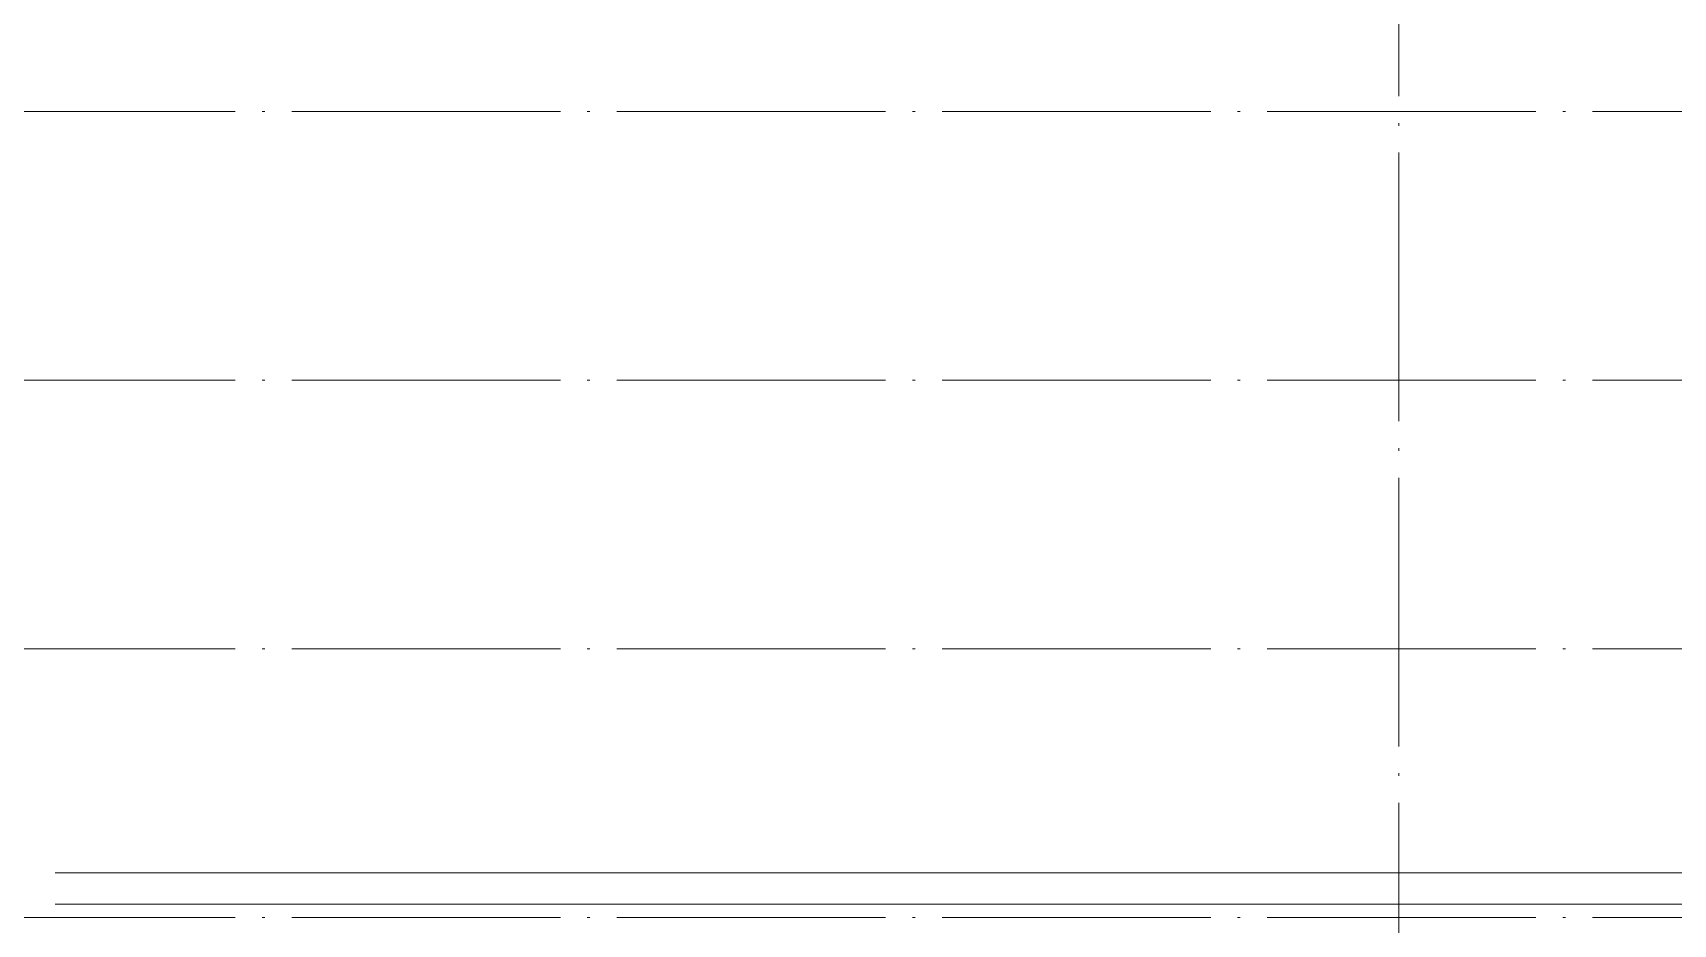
# Model space of a CAD drawing. Extents: x 27938 to 725830, y -209821 to 1628073.
# Drawn here: x 289867 to 293529, y 441517 to 443508 of the extents above; entities that cross this region are included whole.
import ezdxf

# ---------------------------------------------------------------- set-up
doc = ezdxf.new("R2010")
doc.units = 0
doc.header["$LTSCALE"] = 1000
doc.header["$MEASUREMENT"] = 0
doc.linetypes.add('DOTE', pattern=[2.42, 2, -0.2, 0.02, -0.2])
for name, color, linetype, lineweight in [('DOTE', 19, 'DOTE', 9), ('平面-栏杆', 135, 'Continuous', 15), ('平面-看线', 45, 'Continuous', 15)]:
    doc.layers.add(name, color=color, linetype=linetype, lineweight=lineweight)

# ---------------------------------------------------------------- blocks, each defined once
blk = doc.blocks.new('FGDGDRGSDGDG')
at = {"layer": 'DOTE', "linetype": 'DOTE', "ltscale": 0.3}
for p, q in [((510982.5, 529998.5), (510982.5, 513948.5)), ((488182.5, 517748.5), (546982.5, 517748.5)), ((488182.5, 517148.5), (546982.5, 517148.5)), ((488182.5, 516548.5), (546982.5, 516548.5)), ((488182.5, 515948.5), (546982.5, 515948.5))]:
    blk.add_line(p, q, dxfattribs=at)

msp = doc.modelspace()

# ---------------------------------------------------------------- linework, layer by layer
at = {"layer": '平面-栏杆'}
msp.add_line((295816.6, 441562.1), (289916.6, 441562.1), dxfattribs=at)
at = {"layer": '平面-看线'}
msp.add_line((295816.6, 441632.1), (289916.6, 441632.1), dxfattribs=at)

# ---------------------------------------------------------------- block references
msp.add_blockref('FGDGDRGSDGDG', (-218065.9, -74416.4))

doc.saveas('drawing.dxf')
